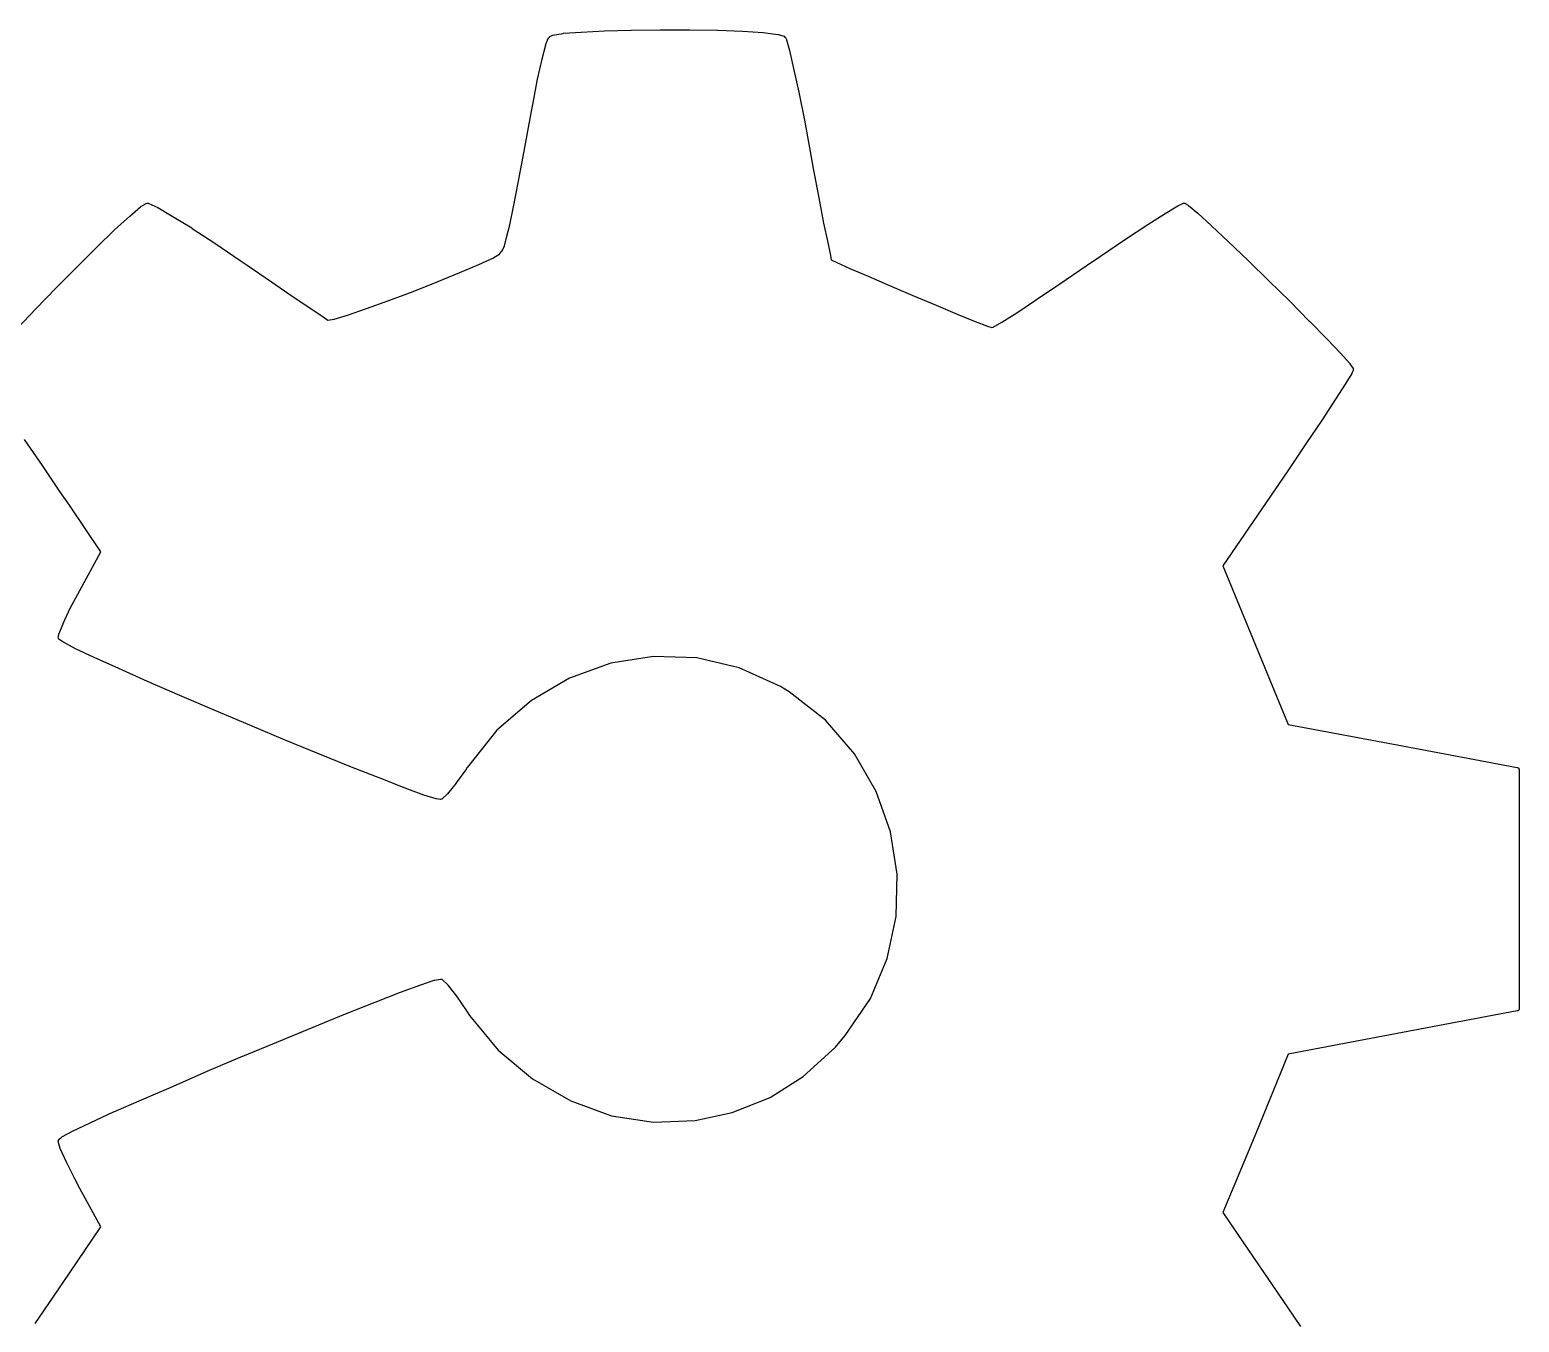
# Model space of a CAD drawing. Extents: x 84 to 124, y -233 to -38.
# Drawn here: x 113.924 to 117.825, y -125.725 to -122.34 of the extents above; entities that cross this region are included whole.
import ezdxf

# ---------------------------------------------------------------- set-up
doc = ezdxf.new("R2010")
doc.units = 0
doc.layers.add('BLACK', color=7, linetype='CONTINUOUS')

msp = doc.modelspace()

# ---------------------------------------------------------------- linework, layer by layer
at = {"layer": 'BLACK', "linetype": 'CONTINUOUS'}
for p, q in [((115.276, -122.378), (115.283, -122.361)), ((115.283, -122.361), (115.285, -122.359)), ((115.285, -122.359), (115.286, -122.358)), ((115.286, -122.358), (115.292, -122.355)), ((115.292, -122.355), (115.293, -122.354)), ((115.292, -122.355), (115.292, -122.355)), ((115.293, -122.354), (115.321, -122.35)), ((115.321, -122.35), (115.322, -122.349)), ((115.321, -122.35), (115.321, -122.35)), ((115.322, -122.349), (115.368, -122.346)), ((115.368, -122.346), (115.429, -122.343)), ((115.368, -122.346), (115.368, -122.346)), ((115.368, -122.346), (115.368, -122.346)), ((115.429, -122.343), (115.499, -122.341)), ((115.429, -122.343), (115.429, -122.343)), ((115.429, -122.343), (115.429, -122.343)), ((115.499, -122.341), (115.575, -122.34)), ((115.499, -122.341), (115.499, -122.341)), ((115.499, -122.341), (115.499, -122.341)), ((115.575, -122.34), (115.575, -122.34)), ((115.575, -122.34), (115.575, -122.34)), ((115.575, -122.34), (115.652, -122.34)), ((115.652, -122.34), (115.652, -122.34)), ((115.652, -122.34), (115.652, -122.34)), ((115.652, -122.34), (115.725, -122.341)), ((115.725, -122.341), (115.726, -122.341)), ((115.726, -122.341), (115.726, -122.341)), ((115.726, -122.341), (115.791, -122.344)), ((115.791, -122.344), (115.791, -122.344)), ((115.791, -122.344), (115.791, -122.344)), ((115.791, -122.344), (115.845, -122.347)), ((115.845, -122.347), (115.845, -122.347)), ((115.845, -122.347), (115.845, -122.347)), ((115.845, -122.347), (115.883, -122.352)), ((115.883, -122.352), (115.883, -122.352)), ((115.883, -122.352), (115.884, -122.352)), ((115.884, -122.352), (115.9, -122.357)), ((115.9, -122.357), (115.9, -122.357)), ((115.9, -122.357), (115.9, -122.357)), ((115.9, -122.357), (115.902, -122.359)), ((115.902, -122.359), (115.903, -122.36)), ((115.903, -122.36), (115.903, -122.36)), ((115.903, -122.36), (115.903, -122.36)), ((115.903, -122.36), (115.906, -122.365)), ((115.906, -122.365), (115.906, -122.366)), ((115.906, -122.366), (115.906, -122.366)), ((115.906, -122.366), (115.914, -122.394)), ((115.266, -122.416), (115.276, -122.379)), ((115.276, -122.379), (115.276, -122.378)), ((115.276, -122.379), (115.276, -122.379)), ((115.914, -122.394), (115.913, -122.394)), ((115.913, -122.394), (115.914, -122.394)), ((115.914, -122.394), (115.924, -122.441)), ((115.254, -122.469), (115.266, -122.417)), ((115.266, -122.417), (115.266, -122.416)), ((115.266, -122.416), (115.266, -122.416)), ((115.924, -122.441), (115.924, -122.441)), ((115.924, -122.441), (115.924, -122.441)), ((115.924, -122.441), (115.938, -122.503)), ((115.242, -122.531), (115.254, -122.469)), ((115.254, -122.469), (115.254, -122.469)), ((115.254, -122.469), (115.254, -122.469)), ((115.938, -122.503), (115.938, -122.503)), ((115.938, -122.503), (115.938, -122.503)), ((115.938, -122.503), (115.953, -122.577)), ((115.219, -122.658), (115.238, -122.553)), ((115.238, -122.553), (115.242, -122.531)), ((115.238, -122.553), (115.238, -122.553)), ((115.238, -122.553), (115.238, -122.553)), ((115.242, -122.531), (115.242, -122.531)), ((115.242, -122.531), (115.242, -122.531)), ((115.953, -122.577), (115.953, -122.577)), ((115.953, -122.577), (115.953, -122.577)), ((115.953, -122.577), (115.968, -122.659)), ((115.203, -122.741), (115.219, -122.658)), ((115.968, -122.659), (115.968, -122.659)), ((115.968, -122.659), (115.968, -122.659)), ((115.968, -122.659), (115.976, -122.703)), ((115.976, -122.703), (115.991, -122.78)), ((115.191, -122.804), (115.203, -122.741)), ((114.214, -122.804), (114.215, -122.803)), ((114.215, -122.803), (114.229, -122.795)), ((114.229, -122.795), (114.231, -122.794)), ((114.231, -122.794), (114.232, -122.794)), ((114.232, -122.794), (114.235, -122.794)), ((114.235, -122.794), (114.236, -122.795)), ((114.236, -122.795), (114.236, -122.795)), ((114.236, -122.795), (114.259, -122.805)), ((115.991, -122.78), (116.003, -122.846)), ((116.898, -122.821), (116.931, -122.801)), ((116.931, -122.801), (116.946, -122.794)), ((116.931, -122.801), (116.931, -122.801)), ((116.931, -122.801), (116.931, -122.801)), ((116.946, -122.794), (116.946, -122.794)), ((116.946, -122.794), (116.947, -122.794)), ((116.947, -122.794), (116.948, -122.794)), ((116.948, -122.794), (116.95, -122.794)), ((116.95, -122.794), (116.95, -122.795)), ((116.95, -122.795), (116.95, -122.795)), ((116.95, -122.795), (116.958, -122.799)), ((116.958, -122.799), (116.959, -122.8)), ((116.959, -122.8), (116.959, -122.8)), ((116.959, -122.8), (116.983, -122.82)), ((114.146, -122.864), (114.186, -122.828)), ((114.186, -122.828), (114.214, -122.804)), ((114.186, -122.828), (114.186, -122.828)), ((114.186, -122.828), (114.186, -122.828)), ((114.214, -122.804), (114.214, -122.804)), ((114.259, -122.805), (114.259, -122.805)), ((114.259, -122.805), (114.259, -122.805)), ((114.259, -122.805), (114.297, -122.828)), ((114.297, -122.828), (114.297, -122.828)), ((114.297, -122.828), (114.297, -122.828)), ((114.297, -122.828), (114.348, -122.859)), ((115.181, -122.851), (115.191, -122.804)), ((116.852, -122.85), (116.898, -122.821)), ((116.898, -122.821), (116.898, -122.821)), ((116.898, -122.821), (116.898, -122.821)), ((116.983, -122.82), (116.983, -122.82)), ((116.983, -122.82), (116.983, -122.82)), ((116.983, -122.82), (117.019, -122.853)), ((114.099, -122.91), (114.146, -122.864)), ((114.146, -122.864), (114.146, -122.864)), ((114.146, -122.864), (114.146, -122.864)), ((114.348, -122.859), (114.348, -122.86)), ((114.348, -122.86), (114.349, -122.86)), ((114.349, -122.86), (114.409, -122.899)), ((115.173, -122.884), (115.181, -122.851)), ((116.003, -122.846), (116.014, -122.897)), ((116.794, -122.888), (116.852, -122.85)), ((116.852, -122.85), (116.852, -122.85)), ((116.852, -122.85), (116.852, -122.85)), ((117.019, -122.853), (117.019, -122.853)), ((117.019, -122.853), (117.019, -122.853)), ((117.019, -122.853), (117.064, -122.895)), ((114.047, -122.962), (114.099, -122.91)), ((114.099, -122.91), (114.099, -122.91)), ((114.099, -122.91), (114.099, -122.91)), ((114.409, -122.899), (114.409, -122.899)), ((114.409, -122.899), (114.409, -122.899)), ((114.409, -122.899), (114.475, -122.944)), ((115.155, -122.926), (115.161, -122.919)), ((115.161, -122.919), (115.167, -122.906)), ((115.167, -122.906), (115.173, -122.884)), ((116.014, -122.897), (116.014, -122.897)), ((116.014, -122.897), (116.021, -122.931)), ((116.728, -122.933), (116.794, -122.888)), ((116.794, -122.888), (116.794, -122.888)), ((116.794, -122.888), (116.794, -122.888)), ((117.064, -122.895), (117.064, -122.895)), ((117.064, -122.895), (117.064, -122.895)), ((117.064, -122.895), (117.115, -122.944)), ((114.475, -122.944), (114.475, -122.944)), ((114.475, -122.944), (114.475, -122.944)), ((114.475, -122.944), (114.493, -122.956)), ((114.493, -122.956), (114.493, -122.956)), ((114.493, -122.956), (114.557, -123)), ((115.05, -122.976), (115.1, -122.955)), ((115.1, -122.955), (115.137, -122.938)), ((115.137, -122.938), (115.155, -122.927)), ((115.155, -122.927), (115.155, -122.926)), ((116.021, -122.931), (116.023, -122.942)), ((116.023, -122.942), (116.038, -122.949)), ((116.038, -122.949), (116.072, -122.965)), ((116.622, -123.005), (116.691, -122.958)), ((116.691, -122.958), (116.728, -122.933)), ((116.691, -122.958), (116.691, -122.958)), ((116.728, -122.933), (116.728, -122.933)), ((116.728, -122.933), (116.728, -122.933)), ((117.115, -122.944), (117.115, -122.944)), ((117.115, -122.944), (117.115, -122.944)), ((117.115, -122.944), (117.17, -122.998)), ((113.993, -123.016), (114.047, -122.962)), ((114.047, -122.962), (114.047, -122.962)), ((114.047, -122.962), (114.047, -122.962)), ((114.991, -123), (115.05, -122.976)), ((116.072, -122.965), (116.072, -122.965)), ((116.072, -122.965), (116.12, -122.985)), ((116.12, -122.985), (116.12, -122.985)), ((116.12, -122.985), (116.176, -123.01)), ((117.17, -122.998), (117.17, -122.998)), ((117.17, -122.998), (117.17, -122.998)), ((117.17, -122.998), (117.224, -123.051)), ((113.94, -123.071), (113.993, -123.016)), ((113.993, -123.016), (113.993, -123.016)), ((113.993, -123.016), (113.993, -123.016)), ((114.557, -123), (114.614, -123.039)), ((114.864, -123.049), (114.928, -123.025)), ((114.928, -123.025), (114.991, -123)), ((116.176, -123.01), (116.176, -123.01)), ((116.176, -123.01), (116.237, -123.036)), ((116.237, -123.036), (116.298, -123.061)), ((116.561, -123.046), (116.622, -123.005)), ((116.622, -123.005), (116.622, -123.005)), ((113.891, -123.122), (113.94, -123.071)), ((113.94, -123.071), (113.94, -123.071)), ((113.94, -123.071), (113.94, -123.071)), ((114.614, -123.039), (114.614, -123.039)), ((114.614, -123.039), (114.66, -123.07)), ((114.66, -123.07), (114.66, -123.07)), ((114.66, -123.07), (114.692, -123.092)), ((114.756, -123.087), (114.806, -123.07)), ((114.806, -123.07), (114.864, -123.049)), ((116.298, -123.061), (116.298, -123.061)), ((116.298, -123.061), (116.353, -123.085)), ((116.509, -123.081), (116.561, -123.046)), ((117.224, -123.051), (117.224, -123.051)), ((117.224, -123.051), (117.224, -123.051)), ((117.224, -123.051), (117.275, -123.103)), ((114.692, -123.092), (114.705, -123.1)), ((114.705, -123.1), (114.721, -123.098)), ((114.721, -123.098), (114.756, -123.087)), ((116.353, -123.085), (116.4, -123.104)), ((116.4, -123.104), (116.432, -123.116)), ((116.447, -123.119), (116.47, -123.106)), ((116.47, -123.106), (116.509, -123.081)), ((117.275, -123.103), (117.275, -123.103)), ((117.275, -123.103), (117.276, -123.103)), ((117.276, -123.103), (117.321, -123.149)), ((116.432, -123.116), (116.444, -123.12)), ((116.444, -123.12), (116.447, -123.119)), ((117.321, -123.149), (117.321, -123.149)), ((117.321, -123.149), (117.321, -123.149)), ((117.321, -123.149), (117.357, -123.187)), ((117.357, -123.187), (117.357, -123.187)), ((117.357, -123.187), (117.357, -123.187)), ((117.357, -123.187), (117.381, -123.214)), ((117.381, -123.214), (117.381, -123.215)), ((117.381, -123.215), (117.381, -123.215)), ((117.381, -123.215), (117.39, -123.227)), ((117.39, -123.232), (117.387, -123.239)), ((117.39, -123.227), (117.39, -123.228)), ((117.39, -123.228), (117.39, -123.228)), ((117.39, -123.228), (117.39, -123.23)), ((117.39, -123.23), (117.391, -123.231)), ((117.391, -123.231), (117.39, -123.232)), ((117.39, -123.232), (117.39, -123.232)), ((117.371, -123.265), (117.344, -123.307)), ((117.387, -123.24), (117.371, -123.265)), ((117.371, -123.265), (117.371, -123.265)), ((117.371, -123.265), (117.371, -123.265)), ((117.387, -123.239), (117.387, -123.239)), ((117.387, -123.239), (117.387, -123.24)), ((117.344, -123.307), (117.309, -123.361)), ((117.344, -123.307), (117.344, -123.307)), ((117.344, -123.307), (117.344, -123.307)), ((117.309, -123.361), (117.266, -123.424)), ((117.309, -123.361), (117.309, -123.361)), ((117.309, -123.361), (117.309, -123.361)), ((113.957, -123.481), (113.91, -123.413)), ((117.266, -123.424), (117.219, -123.495)), ((117.266, -123.424), (117.266, -123.424)), ((117.266, -123.424), (117.266, -123.424)), ((114.003, -123.549), (113.957, -123.481)), ((117.219, -123.495), (117.049, -123.744)), ((117.219, -123.495), (117.219, -123.495)), ((117.219, -123.495), (117.219, -123.495)), ((114.028, -123.585), (114.003, -123.549)), ((114.003, -123.549), (114.003, -123.549)), ((114.11, -123.707), (114.028, -123.585)), ((114.055, -123.808), (114.11, -123.707)), ((117.049, -123.744), (117.22, -124.159)), ((114.03, -123.855), (114.055, -123.808)), ((114.055, -123.808), (114.055, -123.808)), ((114.055, -123.808), (114.055, -123.808)), ((114.011, -123.895), (114.03, -123.855)), ((114.03, -123.855), (114.03, -123.855)), ((114.03, -123.855), (114.03, -123.855)), ((114.011, -123.896), (114.011, -123.895)), ((114.011, -123.895), (114.011, -123.895)), ((113.998, -123.931), (114, -123.924)), ((113.998, -123.932), (113.999, -123.931)), ((113.999, -123.931), (113.998, -123.931)), ((113.999, -123.933), (113.998, -123.932)), ((113.999, -123.934), (113.999, -123.933)), ((114, -123.935), (113.999, -123.934)), ((114, -123.923), (114.011, -123.896)), ((114, -123.924), (114, -123.923)), ((114, -123.923), (114, -123.923)), ((114, -123.936), (114, -123.935)), ((114.011, -123.944), (114, -123.936)), ((114.012, -123.944), (114.011, -123.944)), ((114.044, -123.961), (114.012, -123.944)), ((114.012, -123.944), (114.012, -123.944)), ((114.093, -123.984), (114.044, -123.961)), ((114.044, -123.961), (114.044, -123.961)), ((114.044, -123.961), (114.044, -123.961)), ((114.157, -124.013), (114.093, -123.984)), ((114.093, -123.984), (114.093, -123.984)), ((114.093, -123.984), (114.093, -123.984)), ((115.446, -123.999), (115.338, -124.038)), ((115.558, -123.981), (115.446, -123.999)), ((115.671, -123.985), (115.558, -123.981)), ((115.782, -124.011), (115.671, -123.985)), ((115.89, -124.06), (115.782, -124.011)), ((114.232, -124.047), (114.157, -124.013)), ((114.157, -124.013), (114.157, -124.013)), ((114.157, -124.013), (114.157, -124.013)), ((114.317, -124.083), (114.232, -124.047)), ((114.232, -124.047), (114.232, -124.047)), ((114.232, -124.047), (114.232, -124.047)), ((115.338, -124.038), (115.238, -124.096)), ((114.407, -124.122), (114.317, -124.083)), ((114.317, -124.083), (114.317, -124.083)), ((114.317, -124.083), (114.317, -124.083)), ((115.913, -124.074), (115.89, -124.06)), ((116.008, -124.148), (115.913, -124.074)), ((114.5, -124.161), (114.407, -124.122)), ((114.407, -124.122), (114.407, -124.122)), ((114.407, -124.122), (114.407, -124.122)), ((115.238, -124.096), (115.147, -124.174)), ((114.593, -124.2), (114.5, -124.161)), ((114.5, -124.161), (114.5, -124.161)), ((114.5, -124.161), (114.5, -124.161)), ((116.084, -124.236), (116.008, -124.148)), ((117.22, -124.159), (117.519, -124.215)), ((114.683, -124.237), (114.593, -124.2)), ((114.593, -124.2), (114.593, -124.2)), ((114.593, -124.2), (114.593, -124.2)), ((115.147, -124.174), (115.07, -124.271)), ((114.767, -124.271), (114.683, -124.237)), ((114.683, -124.237), (114.683, -124.237)), ((114.683, -124.237), (114.683, -124.237)), ((116.141, -124.335), (116.084, -124.236)), ((117.519, -124.215), (117.82, -124.272)), ((114.843, -124.301), (114.767, -124.271)), ((114.767, -124.271), (114.767, -124.271)), ((114.767, -124.271), (114.767, -124.271)), ((115.068, -124.275), (115.041, -124.312)), ((115.07, -124.271), (115.068, -124.274)), ((115.068, -124.274), (115.068, -124.274)), ((115.068, -124.274), (115.068, -124.275)), ((117.82, -124.272), (117.822, -124.273)), ((117.822, -124.273), (117.823, -124.273)), ((117.823, -124.273), (117.823, -124.274)), ((117.823, -124.274), (117.824, -124.274)), ((117.824, -124.274), (117.824, -124.276)), ((117.824, -124.276), (117.825, -124.277)), ((117.825, -124.277), (117.825, -124.905)), ((114.907, -124.326), (114.843, -124.301)), ((114.843, -124.301), (114.843, -124.301)), ((114.843, -124.301), (114.843, -124.301)), ((115.041, -124.313), (115.018, -124.341)), ((115.041, -124.312), (115.041, -124.312)), ((115.041, -124.312), (115.041, -124.313)), ((114.956, -124.344), (114.907, -124.326)), ((114.907, -124.326), (114.907, -124.326)), ((114.907, -124.326), (114.907, -124.326)), ((114.988, -124.354), (114.956, -124.344)), ((114.956, -124.344), (114.956, -124.344)), ((114.956, -124.344), (114.956, -124.344)), ((114.989, -124.354), (114.988, -124.354)), ((114.988, -124.354), (114.988, -124.354)), ((115, -124.356), (114.989, -124.354)), ((115.002, -124.355), (115, -124.356)), ((115, -124.356), (115, -124.356)), ((115, -124.356), (115, -124.356)), ((115.003, -124.355), (115.002, -124.355)), ((115.004, -124.354), (115.003, -124.355)), ((115.018, -124.341), (115.004, -124.354)), ((115.004, -124.354), (115.004, -124.354)), ((115.018, -124.341), (115.018, -124.341)), ((115.018, -124.341), (115.018, -124.341)), ((116.178, -124.44), (116.141, -124.335)), ((116.196, -124.551), (116.178, -124.44)), ((116.193, -124.662), (116.196, -124.551)), ((116.17, -124.772), (116.193, -124.662)), ((116.126, -124.877), (116.17, -124.772)), ((114.948, -124.841), (114.983, -124.829)), ((114.983, -124.829), (114.984, -124.829)), ((114.984, -124.829), (115, -124.826)), ((114.984, -124.829), (114.984, -124.829)), ((115, -124.826), (115.001, -124.826)), ((115.001, -124.826), (115.001, -124.826)), ((115.001, -124.826), (115.001, -124.826)), ((115.001, -124.826), (115.003, -124.826)), ((115.003, -124.826), (115.003, -124.826)), ((115.003, -124.826), (115.003, -124.826)), ((115.003, -124.826), (115.003, -124.826)), ((115.003, -124.826), (115.004, -124.827)), ((115.004, -124.827), (115.004, -124.827)), ((115.004, -124.827), (115.004, -124.827)), ((115.004, -124.827), (115.019, -124.841)), ((114.829, -124.886), (114.895, -124.86)), ((114.895, -124.86), (114.948, -124.841)), ((114.895, -124.86), (114.895, -124.86)), ((114.895, -124.86), (114.895, -124.86)), ((114.948, -124.841), (114.948, -124.841)), ((114.948, -124.841), (114.948, -124.841)), ((115.019, -124.841), (115.019, -124.841)), ((115.019, -124.841), (115.019, -124.842)), ((115.019, -124.842), (115.042, -124.871)), ((115.042, -124.871), (115.042, -124.871)), ((115.042, -124.871), (115.042, -124.871)), ((115.042, -124.871), (115.068, -124.909)), ((114.751, -124.917), (114.829, -124.886)), ((114.829, -124.886), (114.829, -124.886)), ((114.829, -124.886), (114.829, -124.886)), ((115.068, -124.909), (115.068, -124.909)), ((115.068, -124.909), (115.068, -124.909)), ((115.068, -124.909), (115.076, -124.921)), ((116.06, -124.974), (116.126, -124.877)), ((117.82, -124.909), (117.519, -124.966)), ((117.822, -124.909), (117.82, -124.909)), ((117.823, -124.908), (117.822, -124.909)), ((117.824, -124.907), (117.823, -124.908)), ((117.823, -124.908), (117.823, -124.908)), ((117.825, -124.905), (117.824, -124.906)), ((117.824, -124.906), (117.824, -124.907)), ((114.666, -124.952), (114.751, -124.917)), ((114.751, -124.917), (114.751, -124.917)), ((114.751, -124.917), (114.751, -124.917)), ((115.076, -124.921), (115.151, -125.012)), ((114.575, -124.989), (114.666, -124.952)), ((114.666, -124.952), (114.666, -124.952)), ((114.666, -124.952), (114.666, -124.952)), ((116.034, -125.004), (116.06, -124.974)), ((117.519, -124.966), (117.22, -125.023)), ((114.482, -125.028), (114.575, -124.989)), ((114.575, -124.989), (114.575, -124.989)), ((114.575, -124.989), (114.575, -124.989)), ((115.151, -125.012), (115.241, -125.087)), ((115.95, -125.081), (116.034, -125.004)), ((117.22, -125.023), (117.135, -125.23)), ((114.389, -125.067), (114.481, -125.028)), ((114.481, -125.028), (114.482, -125.028)), ((114.482, -125.028), (114.482, -125.028)), ((114.3, -125.106), (114.389, -125.067)), ((114.389, -125.067), (114.389, -125.067)), ((114.389, -125.067), (114.389, -125.067)), ((115.241, -125.087), (115.341, -125.145)), ((115.863, -125.136), (115.95, -125.081)), ((114.144, -125.174), (114.217, -125.142)), ((114.217, -125.142), (114.3, -125.106)), ((114.217, -125.142), (114.217, -125.142)), ((114.217, -125.142), (114.217, -125.142)), ((114.3, -125.106), (114.3, -125.106)), ((114.3, -125.106), (114.3, -125.106)), ((115.764, -125.175), (115.863, -125.136)), ((114.082, -125.202), (114.143, -125.174)), ((114.143, -125.174), (114.144, -125.174)), ((114.144, -125.174), (114.144, -125.174)), ((115.341, -125.145), (115.448, -125.184)), ((115.667, -125.196), (115.764, -125.175)), ((114.036, -125.224), (114.082, -125.202)), ((114.082, -125.202), (114.082, -125.202)), ((114.082, -125.202), (114.082, -125.202)), ((115.448, -125.184), (115.558, -125.201)), ((115.558, -125.201), (115.667, -125.196)), ((113.998, -125.249), (113.999, -125.248)), ((113.999, -125.25), (113.998, -125.249)), ((113.998, -125.251), (113.999, -125.25)), ((114.004, -125.27), (113.998, -125.251)), ((113.999, -125.248), (113.999, -125.247)), ((113.999, -125.247), (114, -125.247)), ((114, -125.246), (114.007, -125.24)), ((114, -125.247), (114, -125.246)), ((114.007, -125.24), (114.008, -125.24)), ((114.008, -125.239), (114.036, -125.224)), ((114.008, -125.24), (114.008, -125.239)), ((114.036, -125.224), (114.036, -125.224)), ((114.036, -125.224), (114.036, -125.224)), ((117.135, -125.23), (117.049, -125.437)), ((114.02, -125.305), (114.004, -125.27)), ((114.004, -125.27), (114.004, -125.27)), ((114.004, -125.27), (114.004, -125.27)), ((114.042, -125.349), (114.02, -125.305)), ((114.02, -125.305), (114.02, -125.305)), ((114.02, -125.305), (114.02, -125.305)), ((114.055, -125.374), (114.042, -125.349)), ((114.042, -125.349), (114.042, -125.349)), ((114.042, -125.349), (114.042, -125.349)), ((114.11, -125.475), (114.055, -125.374)), ((114.055, -125.374), (114.055, -125.374)), ((114.055, -125.374), (114.055, -125.374)), ((117.049, -125.437), (117.219, -125.687)), ((114.028, -125.596), (114.11, -125.475)), ((113.985, -125.659), (114.028, -125.596)), ((113.938, -125.728), (113.985, -125.659)), ((117.219, -125.687), (117.219, -125.687)), ((117.219, -125.687), (117.219, -125.687)), ((117.219, -125.687), (117.252, -125.736))]:
    msp.add_line(p, q, dxfattribs=at)

doc.saveas('drawing.dxf')
